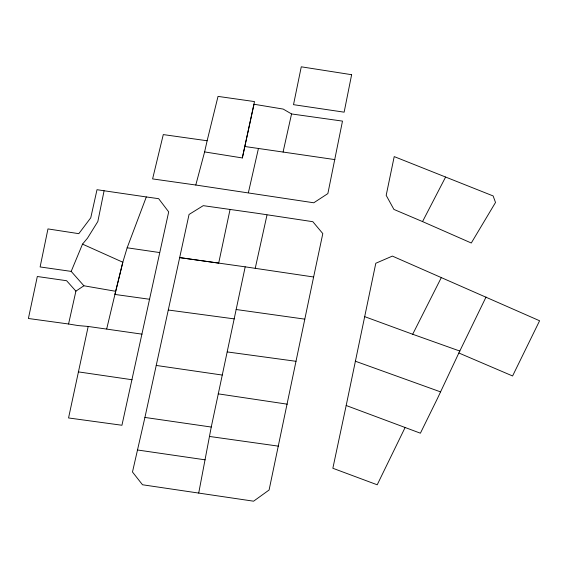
<?xml version="1.0" encoding="UTF-8"?>
<svg xmlns="http://www.w3.org/2000/svg" width="568" height="568" viewBox="0 0 568 568"><rect width="100%" height="100%" fill="white"/><g stroke="black" fill="none" stroke-linecap="round" stroke-linejoin="round"><path stroke-width="0.85" d="M198.715 493.067L211.253 427.044L245.198 266.839L313.621 276.999L322.809 233.597L312.833 221.697L257.418 213.312L203.259 205.659L189.052 214.456L144.925 417.437L132.479 472.001L142.511 484.767L253.584 501.189L269.09 490.014L313.621 276.999M195.79 185.026L313.77 202.783L327.864 193.589L342.49 121.105L291.554 113.948L283.212 109.084L254.002 104.242L242.33 157.947L204.615 151.912L195.79 185.026L152.6 178.906L163.286 134.588L207.128 140.757L218.027 96.397L254.492 101.58L242.33 157.947M146.317 196.94L104.093 190.763L97.838 221.506L87.486 238.177L82.516 244.126L71.192 271.39L83.894 285.775L115.687 291.292L122.823 262.224L127.154 247.79L146.317 196.94L158.657 198.686L168.689 211.885L121.935 425.255L68.55 417.956L88.189 326.458L142.028 334.154M346.182 405.509L375.803 263.261L392.374 256.097L539.6 320.764L512.585 375.973L458.852 352.991L437.431 398.551L420.398 433.199L346.182 405.509L332.855 468.266L377.209 484.788L405.034 427.661M229.997 209.769L218.68 263.126L179.843 257.623L245.198 266.839M255.231 268.337L266.995 215.016M244.808 146.494L283.07 152.047L291.554 113.948M75.906 291.143L66.612 280.72L37.318 276.502L28.4 318.492L68.565 324.001L75.906 291.143L83.894 285.775M204.615 151.912L207.128 140.757M248.379 192.708L258.376 148.752M106.699 328.922L115.687 291.292M458.852 352.991L486.052 297.014M364.386 316.539L412.688 334.254L441.23 277.745M422.542 221.584L471.284 243.012L495.509 202.478L493.145 195.946L394.213 156.598L386.183 195.349L393.915 209.422L422.542 221.584L445.603 177.038M88.189 326.458L78.128 325.57L68.565 324.001M168.305 310.021L234.314 318.896M227.285 351.933L296.02 361.305M149.696 299.286L114.928 294.437L122.823 262.224L82.516 244.126M236.139 309.51L304.753 319.138M209.379 436.437L278.498 446.157M71.192 271.39L40.115 266.946L47.968 228.918L78.81 233.668L90.759 217.8L97.007 189.698L104.093 190.763M144.925 417.437L211.253 427.044M283.07 152.047L334.907 159.608M156.221 365.444L222.216 375.05M78.285 371.87L132.088 379.743M137.662 450.012L205.126 459.831M127.154 247.79L159.565 252.547M218.19 393.851L287.294 404.182M412.688 334.254L459.86 351.074M355.256 361.177L440.477 391.856M351.627 74.699L344.137 112.173L293.514 104.668L301.267 66.811L351.627 74.699"/></g></svg>
